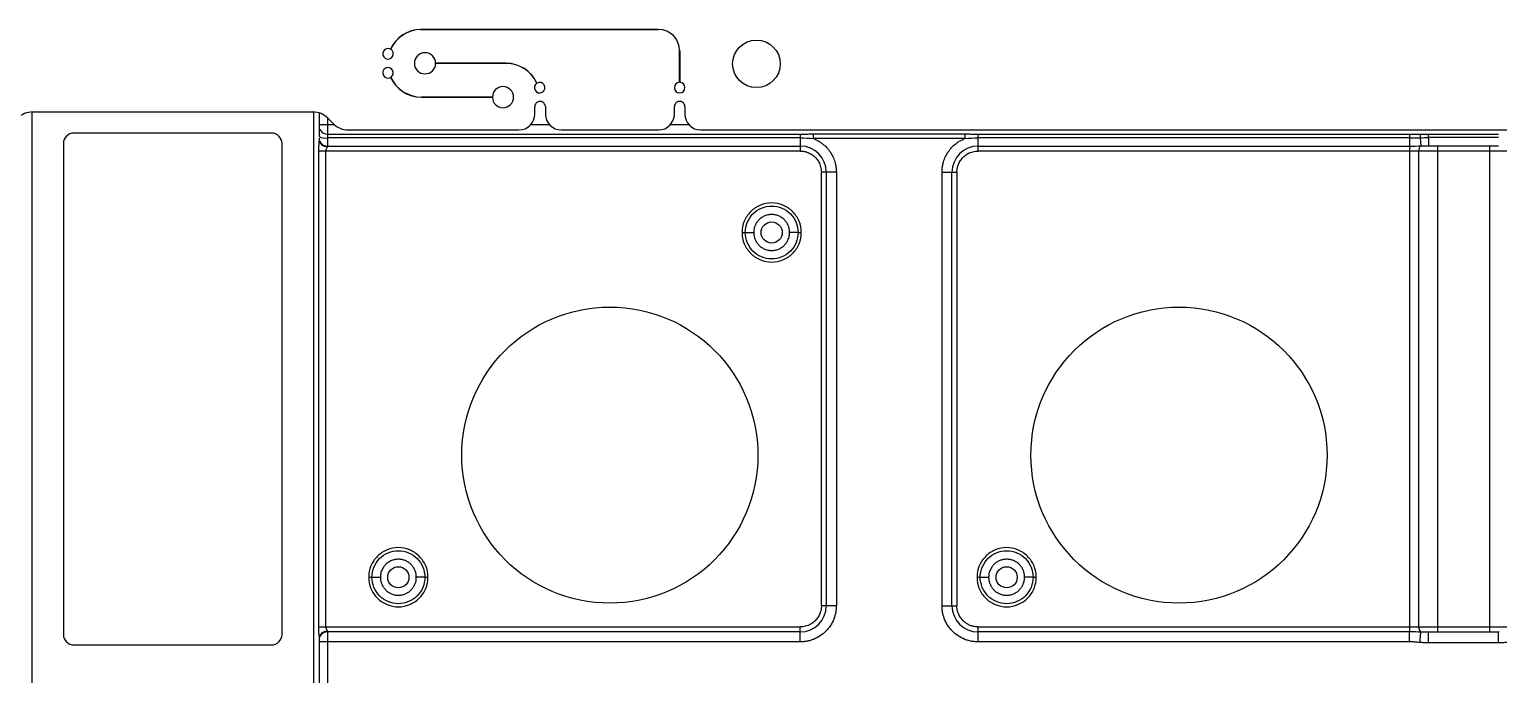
# Model space of a CAD drawing. Header units: millimetres. Extents: x -1 to 1576, y 30 to 633.
# Drawn here: x 791.5 to 930.4, y 181.6 to 242.6 of the extents above; entities that cross this region are included whole.
import ezdxf

# ---------------------------------------------------------------- set-up
doc = ezdxf.new("R2010")
doc.units = ezdxf.units.MM

msp = doc.modelspace()

# ---------------------------------------------------------------- linework, layer by layer
at = {"color": 7, "linetype": 'Continuous', "lineweight": 25}
for p, q in [((828.44, 242.64), (850.95, 242.64)), ((850.95, 242.63), (828.44, 242.63)), ((852.95, 237.63), (852.95, 240.63)), ((852.96, 240.63), (852.96, 237.63)), ((829.87, 239.44), (836.55, 239.44)), ((836.55, 239.43), (829.87, 239.43)), ((828.53, 236.24), (835.25, 236.24)), ((835.25, 236.23), (828.53, 236.23)), ((791.68, 234.83), (791.68, 126.61)), ((791.77, 234.83), (818.27, 234.83)), ((818.35, 126.61), (818.35, 234.83)), ((839.25, 234.63), (839.25, 235.33)), ((840.25, 235.33), (840.25, 234.63)), ((852.45, 234.63), (852.45, 235.33)), ((853.45, 235.33), (853.45, 234.63)), ((818.85, 234.75), (818.85, 233.45)), ((818.85, 233.63), (820.3, 233.63)), ((819.65, 234.28), (819.65, 231.55)), ((819.68, 234.25), (820.21, 233.72)), ((838.87, 233.63), (840.63, 233.63)), ((852.07, 233.63), (853.83, 233.63)), ((814.35, 232.83), (795.68, 232.83)), ((818.85, 232.23), (818.83, 231.97)), ((819.65, 232.74), (864.35, 232.74)), ((864.35, 232.38), (819.65, 232.38)), ((821.62, 233.13), (837.75, 233.13)), ((841.75, 233.13), (850.95, 233.13)), ((854.95, 233.13), (948.39, 233.13)), ((864.35, 232.38), (864.35, 231.13)), ((865.61, 232.75), (879.91, 232.75)), ((879.91, 232.31), (865.61, 232.31)), ((881.17, 232.74), (921.98, 232.74)), ((921.98, 232.38), (881.17, 232.38)), ((881.17, 231.13), (881.17, 232.38)), ((923.77, 232.73), (930.39, 232.73)), ((923.77, 232.4), (923.77, 232.73)), ((930.39, 232.4), (923.77, 232.4)), ((794.68, 231.83), (794.68, 185.43)), ((815.35, 185.43), (815.35, 231.83)), ((818.79, 231.13), (818.79, 186.13)), ((864.35, 231.13), (819.5, 231.13)), ((819.5, 186.13), (819.5, 231.13)), ((819.65, 231.6), (864.35, 231.6)), ((881.17, 231.6), (921.98, 231.6)), ((972.99, 231.13), (881.17, 231.13)), ((921.98, 231.6), (921.98, 185.66)), ((922.86, 186.13), (922.86, 231.13)), ((923.72, 231.63), (923.77, 231.64)), ((923.77, 231.63), (930.39, 231.63)), ((924.6, 231.63), (924.6, 185.63)), ((929.56, 185.63), (929.56, 231.63)), ((867.77, 229.13), (866.35, 229.13)), ((866.35, 188.13), (866.35, 229.13)), ((866.82, 229.13), (866.82, 188.13)), ((867.77, 229.13), (867.77, 188.13)), ((877.76, 188.13), (877.76, 229.13)), ((877.76, 229.13), (879.17, 229.13)), ((878.7, 188.13), (878.7, 229.13)), ((879.17, 229.13), (879.17, 188.13)), ((867.77, 188.13), (866.35, 188.13)), ((877.76, 188.13), (879.17, 188.13)), ((818.85, 184.91), (818.85, 178.34)), ((819.5, 186.13), (864.35, 186.13)), ((819.65, 185.71), (819.65, 177.53)), ((864.35, 185.66), (819.65, 185.66)), ((864.35, 184.72), (864.35, 186.13)), ((881.17, 184.72), (881.17, 186.13)), ((881.17, 186.13), (972.99, 186.13)), ((921.98, 185.66), (881.17, 185.66)), ((930.39, 185.63), (923.77, 185.63)), ((930.44, 185.63), (930.39, 185.63)), ((795.68, 184.43), (814.35, 184.43)), ((864.35, 184.72), (818.85, 184.72)), ((921.98, 184.72), (881.17, 184.72)), ((930.39, 184.63), (923.77, 184.63))]:
    msp.add_line(p, q, dxfattribs=at)
for centre, radius in [((860.21, 239.38), 2.25), ((846.35, 202.38), 14), ((900.17, 202.38), 14)]:
    msp.add_circle(centre, radius, dxfattribs=at)
at = {"color": 141}
for centre in [(861.65, 223.43), (826.35, 190.83), (883.87, 190.83)]:
    msp.add_circle(centre, 1, dxfattribs=at)
at = {"color": 7, "linetype": 'Continuous', "lineweight": 25}
for centre, radius, start, end in [((828.53, 239.43), 3.21, 91.5822, 155.3856), ((828.53, 239.43), 3.2, 91.5847, 155.403), ((850.95, 240.63), 2, 0, 90), ((850.95, 240.63), 2, 360, 90), ((825.37, 240.33), 0.5, 60.3991, 59.2477), ((828.87, 239.43), 1, 0.2862, 359.7133), ((825.37, 238.53), 0.5, 300.73, 299.5792), ((836.55, 236.23), 3.2, 24.6158, 89.9998), ((836.55, 236.23), 3.19, 24.5983, 89.9998), ((828.53, 239.43), 3.2, 204.6089, 269.9998), ((828.53, 239.43), 3.19, 204.5914, 269.9998), ((839.71, 237.13), 0.5, 120.7513, 119.6), ((852.95, 237.13), 0.5, 90.573, 89.427), ((836.25, 236.23), 1, 180.286, 179.7136), ((791.77, 232.83), 2, 90, 135), ((818.27, 232.83), 2, 45, 90), ((839.75, 235.33), 0.5, 359.9998, 180), ((852.95, 235.33), 0.5, 359.9998, 180), ((819.61, 233.5), 0.76, 183.4615, 273.0865), ((821.62, 235.13), 2, 225, 270), ((837.75, 234.63), 1.5, 270, 360), ((841.75, 234.63), 1.5, 180, 270), ((850.95, 234.63), 1.5, 270, 360), ((854.95, 234.63), 1.5, 180, 270), ((795.68, 231.83), 1, 90, 180), ((814.35, 231.83), 1, 360, 90), ((819.46, 233.67), 1.31, 242.3786, 278.5566), ((819.63, 232.38), 0.778, 181.7358, 271.6365), ((864.35, 229.13), 2.47, 0, 90), ((881.17, 229.13), 2.47, 90, 180), ((923.41, 231.21), 0.562, 132.435, 187.8232), ((864.35, 188.13), 2.47, 270, 360), ((881.17, 188.13), 2.47, 180, 270), ((795.68, 185.43), 1, 180, 270), ((814.35, 185.43), 1, 270, 0), ((819.63, 184.88), 0.778, 88.3635, 178.2642), ((923.41, 186.06), 0.562, 172.1767, 227.5651)]:
    msp.add_arc(centre, radius, start, end, dxfattribs=at)
for points, knots in [([(818.87, 232.1), (818.86, 232.08), (818.86, 232.05), (818.85, 232.01), (818.84, 231.98)], [0, 0, 0, 0, 0.4673612, 1, 1, 1, 1]), ([(818.85, 233.28), (818.85, 233.21), (818.85, 233.07), (818.85, 232.81), (818.85, 232.61), (818.85, 232.51)], [0, 0, 0, 0, 0.3209591, 0.660331, 1, 1, 1, 1]), ([(818.85, 232.23), (818.85, 232.05), (818.94, 231.88), (819.24, 231.63), (819.44, 231.55), (819.65, 231.55)], [0, 0, 0, 0, 0.5, 0.5, 1, 1, 1, 1]), ([(864.35, 232.74), (864.44, 232.74), (864.65, 232.74), (864.99, 232.74), (865.31, 232.75), (865.53, 232.75), (865.61, 232.75)], [0, 0, 0, 0, 0.221378, 0.492164, 0.7995, 1, 1, 1, 1]), ([(865.61, 232.31), (865.61, 232.4), (865.61, 232.49), (865.61, 232.64), (865.61, 232.71), (865.61, 232.75)], [0, 0, 0, 0, 0.5, 0.5, 1, 1, 1, 1]), ([(865.61, 232.31), (865.66, 232.29), (865.76, 232.24), (865.91, 232.17), (866.06, 232.09), (866.2, 232.01), (866.34, 231.91), (866.56, 231.74), (866.86, 231.47), (867.19, 231.06), (867.45, 230.61), (867.61, 230.18), (867.71, 229.79), (867.76, 229.46), (867.76, 229.24), (867.77, 229.13)], [0, 0, 0, 0, 0.040883, 0.08158, 0.122187, 0.162802, 0.203521, 0.244441, 0.372171, 0.500035, 0.627766, 0.75563, 0.837187, 0.918385, 1, 1, 1, 1]), ([(877.76, 229.13), (877.76, 229.19), (877.76, 229.3), (877.77, 229.46), (877.79, 229.63), (877.82, 229.79), (877.86, 229.95), (877.93, 230.23), (878.08, 230.61), (878.34, 231.06), (878.66, 231.47), (879, 231.78), (879.32, 232.01), (879.61, 232.18), (879.81, 232.26), (879.91, 232.31)], [0, 0, 0, 0, 0.040883, 0.08158, 0.122187, 0.162802, 0.203521, 0.244441, 0.372171, 0.500035, 0.627766, 0.75563, 0.837187, 0.918385, 1, 1, 1, 1]), ([(879.91, 232.75), (880, 232.75), (880.21, 232.75), (880.54, 232.74), (880.87, 232.74), (881.08, 232.74), (881.17, 232.74)], [0, 0, 0, 0, 0.2005154, 0.5078604, 0.7788483, 1, 1, 1, 1]), ([(879.91, 232.75), (879.91, 232.71), (879.91, 232.64), (879.91, 232.49), (879.91, 232.4), (879.91, 232.31)], [0, 0, 0, 0, 0.5, 0.5, 1, 1, 1, 1]), ([(921.98, 232.74), (922.12, 232.74), (922.46, 232.74), (922.79, 232.74), (922.98, 232.74)], [0, 0, 0, 0, 0.420474, 1, 1, 1, 1]), ([(921.98, 232.38), (921.98, 232.2), (921.98, 232.04), (921.98, 231.77), (921.98, 231.66), (921.98, 231.6)], [0, 0, 0, 0, 0.5, 0.5, 1, 1, 1, 1]), ([(922.97, 232.39), (922.99, 232.2), (923, 232.02), (923.02, 231.75), (923.03, 231.66), (923.03, 231.62)], [0, 0, 0, 0, 0.5, 0.5, 1, 1, 1, 1]), ([(922.98, 232.74), (923.1, 232.74), (923.36, 232.73), (923.62, 232.73), (923.77, 232.73)], [0, 0, 0, 0, 0.452244, 1, 1, 1, 1]), ([(923.77, 232.4), (923.77, 232.18), (923.77, 231.99), (923.77, 231.71), (923.77, 231.63), (923.77, 231.63)], [0, 0, 0, 0, 0.5, 0.5, 1, 1, 1, 1]), ([(818.83, 231.97), (818.83, 231.88), (818.81, 231.62), (818.8, 231.33), (818.79, 231.13)], [0, 0, 0, 0, 0.326958, 1, 1, 1, 1]), ([(819.5, 231.13), (819.36, 231.13), (819.21, 231.13), (818.96, 231.13), (818.86, 231.13), (818.79, 231.13)], [0, 0, 0, 0, 0.5, 0.5, 1, 1, 1, 1]), ([(819.5, 231.13), (819.5, 231.21), (819.53, 231.28), (819.58, 231.39), (819.6, 231.42), (819.64, 231.49), (819.65, 231.53), (819.65, 231.55)], [0, 0, 0, 0, 0.5, 0.5, 0.75, 0.75, 1, 1, 1, 1]), ([(864.35, 231.13), (864.39, 231.13), (864.48, 231.13), (864.61, 231.12), (864.74, 231.1), (864.87, 231.07), (864.99, 231.03), (865.2, 230.95), (865.47, 230.81), (865.77, 230.56), (866.03, 230.25), (866.19, 229.94), (866.29, 229.65), (866.34, 229.39), (866.35, 229.22), (866.35, 229.13)], [0, 0, 0, 0, 0.0419791, 0.0836069, 0.1250628, 0.1665283, 0.2081846, 0.2502107, 0.3750542, 0.5000651, 0.6249085, 0.7499193, 0.8334839, 0.9163598, 1, 1, 1, 1]), ([(879.17, 229.13), (879.17, 229.18), (879.17, 229.26), (879.19, 229.38), (879.2, 229.51), (879.23, 229.63), (879.27, 229.75), (879.34, 229.96), (879.49, 230.24), (879.75, 230.56), (880.06, 230.82), (880.38, 230.98), (880.67, 231.08), (880.92, 231.12), (881.09, 231.13), (881.17, 231.13)], [0, 0, 0, 0, 0.040276, 0.080243, 0.120058, 0.159883, 0.199877, 0.240199, 0.370043, 0.500057, 0.629901, 0.759916, 0.840121, 0.919721, 1, 1, 1, 1]), ([(864.45, 223.43), (864.45, 223.8), (864.38, 224.17), (864.1, 224.84), (863.89, 225.15), (863.37, 225.67), (863.06, 225.88), (862.38, 226.16), (862.02, 226.23), (861.28, 226.23), (860.92, 226.16), (860.24, 225.88), (859.93, 225.67), (859.41, 225.15), (859.2, 224.84), (858.92, 224.17), (858.85, 223.8), (858.85, 223.43)], [0, 0, 0, 0, 0.125, 0.125, 0.25, 0.25, 0.375, 0.375, 0.5, 0.5, 0.625, 0.625, 0.75, 0.75, 0.875, 0.875, 1, 1, 1, 1]), ([(859.15, 223.43), (859.15, 223.76), (859.22, 224.09), (859.47, 224.69), (859.65, 224.97), (860.11, 225.43), (860.39, 225.62), (861, 225.87), (861.32, 225.93), (861.98, 225.93), (862.31, 225.87), (862.91, 225.62), (863.19, 225.43), (863.65, 224.97), (863.84, 224.69), (864.09, 224.09), (864.15, 223.76), (864.15, 223.43)], [0, 0, 0, 0, 0.125, 0.125, 0.25, 0.25, 0.375, 0.375, 0.5, 0.5, 0.625, 0.625, 0.75, 0.75, 0.875, 0.875, 1, 1, 1, 1]), ([(863.35, 223.43), (863.35, 223.48), (863.35, 223.57), (863.33, 223.7), (863.31, 223.83), (863.27, 223.96), (863.2, 224.15), (863.07, 224.38), (862.86, 224.64), (862.6, 224.86), (862.31, 225.01), (861.99, 225.11), (861.65, 225.14), (861.32, 225.11), (861, 225.01), (860.7, 224.86), (860.44, 224.64), (860.23, 224.38), (860.09, 224.12), (860, 223.87), (859.96, 223.66), (859.95, 223.51), (859.95, 223.43)], [0, 0, 0, 0, 0.025179, 0.05013, 0.075011, 0.099978, 0.125186, 0.187587, 0.250092, 0.312501, 0.37501, 0.437474, 0.50004, 0.562505, 0.625066, 0.687464, 0.749971, 0.812374, 0.874873, 0.916678, 0.958145, 1, 1, 1, 1]), ([(858.85, 223.43), (858.93, 223.43), (859.01, 223.43), (859.12, 223.43), (859.15, 223.43), (859.15, 223.43)], [0, 0, 0, 0, 0.5, 0.5, 1, 1, 1, 1]), ([(858.85, 223.43), (858.85, 223.07), (858.92, 222.7), (859.2, 222.02), (859.41, 221.71), (859.93, 221.19), (860.24, 220.99), (860.92, 220.71), (861.28, 220.63), (862.02, 220.63), (862.38, 220.71), (863.06, 220.99), (863.37, 221.19), (863.89, 221.71), (864.1, 222.02), (864.38, 222.7), (864.45, 223.07), (864.45, 223.43)], [0, 0, 0, 0, 0.125, 0.125, 0.25, 0.25, 0.375, 0.375, 0.5, 0.5, 0.625, 0.625, 0.75, 0.75, 0.875, 0.875, 1, 1, 1, 1]), ([(864.15, 223.43), (864.15, 223.11), (864.09, 222.78), (863.84, 222.17), (863.65, 221.9), (863.19, 221.43), (862.91, 221.25), (862.31, 221), (861.98, 220.93), (861.32, 220.93), (861, 221), (860.39, 221.25), (860.11, 221.43), (859.65, 221.9), (859.47, 222.17), (859.22, 222.78), (859.15, 223.11), (859.15, 223.43)], [0, 0, 0, 0, 0.125, 0.125, 0.25, 0.25, 0.375, 0.375, 0.5, 0.5, 0.625, 0.625, 0.75, 0.75, 0.875, 0.875, 1, 1, 1, 1]), ([(859.15, 223.43), (859.15, 223.43), (859.24, 223.43), (859.53, 223.43), (859.74, 223.43), (859.95, 223.43)], [0, 0, 0, 0, 0.5, 0.5, 1, 1, 1, 1]), ([(859.95, 223.43), (859.95, 223.39), (859.95, 223.3), (859.97, 223.17), (860, 223.04), (860.03, 222.91), (860.1, 222.72), (860.23, 222.48), (860.44, 222.22), (860.7, 222.01), (861, 221.85), (861.32, 221.75), (861.65, 221.72), (861.98, 221.75), (862.31, 221.85), (862.6, 222.01), (862.86, 222.22), (863.07, 222.48), (863.21, 222.75), (863.3, 222.99), (863.34, 223.21), (863.35, 223.36), (863.35, 223.43)], [0, 0, 0, 0, 0.025108, 0.050018, 0.074887, 0.09987, 0.125122, 0.187514, 0.250079, 0.312484, 0.374988, 0.437452, 0.500017, 0.562482, 0.625047, 0.687453, 0.749962, 0.812367, 0.874868, 0.916676, 0.958145, 1, 1, 1, 1]), ([(864.15, 223.43), (864.15, 223.43), (864.06, 223.43), (863.77, 223.43), (863.56, 223.43), (863.35, 223.43)], [0, 0, 0, 0, 0.5, 0.5, 1, 1, 1, 1]), ([(864.15, 223.43), (864.15, 223.43), (864.06, 223.43), (863.77, 223.43), (863.56, 223.43), (863.35, 223.43)], [0, 0, 0, 0, 0.5, 0.5, 1, 1, 1, 1]), ([(864.15, 223.43), (864.15, 223.43), (864.18, 223.43), (864.29, 223.43), (864.37, 223.43), (864.45, 223.43)], [0, 0, 0, 0, 0.5, 0.5, 1, 1, 1, 1]), ([(829.15, 190.83), (829.15, 191.2), (829.08, 191.57), (828.8, 192.24), (828.59, 192.55), (828.07, 193.07), (827.76, 193.28), (827.08, 193.56), (826.72, 193.63), (825.98, 193.63), (825.62, 193.56), (824.94, 193.28), (824.63, 193.07), (824.11, 192.55), (823.9, 192.24), (823.62, 191.57), (823.55, 191.2), (823.55, 190.83)], [0, 0, 0, 0, 0.125, 0.125, 0.25, 0.25, 0.375, 0.375, 0.5, 0.5, 0.625, 0.625, 0.75, 0.75, 0.875, 0.875, 1, 1, 1, 1]), ([(823.85, 190.83), (823.85, 191.16), (823.92, 191.49), (824.17, 192.09), (824.35, 192.37), (824.81, 192.83), (825.09, 193.02), (825.7, 193.27), (826.02, 193.33), (826.68, 193.33), (827.01, 193.27), (827.61, 193.02), (827.89, 192.83), (828.35, 192.37), (828.54, 192.09), (828.79, 191.49), (828.85, 191.16), (828.85, 190.83)], [0, 0, 0, 0, 0.125, 0.125, 0.25, 0.25, 0.375, 0.375, 0.5, 0.5, 0.625, 0.625, 0.75, 0.75, 0.875, 0.875, 1, 1, 1, 1]), ([(886.67, 190.83), (886.67, 191.2), (886.6, 191.57), (886.32, 192.24), (886.11, 192.55), (885.59, 193.07), (885.28, 193.28), (884.6, 193.56), (884.24, 193.63), (883.5, 193.63), (883.14, 193.56), (882.46, 193.28), (882.15, 193.07), (881.63, 192.55), (881.42, 192.24), (881.14, 191.57), (881.07, 191.2), (881.07, 190.83)], [0, 0, 0, 0, 0.125, 0.125, 0.25, 0.25, 0.375, 0.375, 0.5, 0.5, 0.625, 0.625, 0.75, 0.75, 0.875, 0.875, 1, 1, 1, 1]), ([(881.37, 190.83), (881.37, 191.16), (881.44, 191.49), (881.69, 192.09), (881.87, 192.37), (882.33, 192.83), (882.61, 193.02), (883.22, 193.27), (883.54, 193.33), (884.2, 193.33), (884.53, 193.27), (885.13, 193.02), (885.41, 192.83), (885.87, 192.37), (886.06, 192.09), (886.31, 191.49), (886.37, 191.16), (886.37, 190.83)], [0, 0, 0, 0, 0.125, 0.125, 0.25, 0.25, 0.375, 0.375, 0.5, 0.5, 0.625, 0.625, 0.75, 0.75, 0.875, 0.875, 1, 1, 1, 1]), ([(828.05, 190.83), (828.05, 190.88), (828.05, 190.97), (828.03, 191.1), (828.01, 191.23), (827.97, 191.36), (827.9, 191.55), (827.77, 191.78), (827.56, 192.04), (827.3, 192.26), (827.01, 192.41), (826.69, 192.51), (826.35, 192.54), (826.02, 192.51), (825.7, 192.41), (825.4, 192.26), (825.14, 192.04), (824.93, 191.78), (824.79, 191.52), (824.7, 191.27), (824.66, 191.06), (824.65, 190.91), (824.65, 190.83)], [0, 0, 0, 0, 0.025179, 0.05013, 0.075011, 0.099978, 0.125186, 0.187587, 0.250092, 0.312501, 0.375011, 0.437474, 0.50004, 0.562505, 0.625066, 0.687464, 0.749971, 0.812374, 0.874873, 0.916678, 0.958145, 1, 1, 1, 1]), ([(885.57, 190.83), (885.57, 190.88), (885.57, 190.97), (885.55, 191.1), (885.53, 191.23), (885.49, 191.36), (885.42, 191.55), (885.29, 191.78), (885.08, 192.04), (884.82, 192.26), (884.53, 192.41), (884.21, 192.51), (883.87, 192.54), (883.54, 192.51), (883.22, 192.41), (882.92, 192.26), (882.66, 192.04), (882.45, 191.78), (882.31, 191.52), (882.22, 191.27), (882.18, 191.06), (882.17, 190.91), (882.17, 190.83)], [0, 0, 0, 0, 0.025179, 0.05013, 0.075011, 0.099978, 0.125186, 0.187587, 0.250092, 0.312501, 0.375011, 0.437474, 0.50004, 0.562505, 0.625066, 0.687464, 0.749971, 0.812374, 0.874873, 0.916678, 0.958145, 1, 1, 1, 1]), ([(823.55, 190.83), (823.63, 190.83), (823.71, 190.83), (823.82, 190.83), (823.85, 190.83), (823.85, 190.83)], [0, 0, 0, 0, 0.5, 0.5, 1, 1, 1, 1]), ([(823.55, 190.83), (823.55, 190.47), (823.62, 190.1), (823.9, 189.42), (824.11, 189.11), (824.63, 188.59), (824.94, 188.39), (825.62, 188.11), (825.98, 188.03), (826.72, 188.03), (827.08, 188.11), (827.76, 188.39), (828.07, 188.59), (828.59, 189.11), (828.8, 189.42), (829.08, 190.1), (829.15, 190.47), (829.15, 190.83)], [0, 0, 0, 0, 0.125, 0.125, 0.25, 0.25, 0.375, 0.375, 0.5, 0.5, 0.625, 0.625, 0.75, 0.75, 0.875, 0.875, 1, 1, 1, 1]), ([(828.85, 190.83), (828.85, 190.51), (828.79, 190.18), (828.54, 189.57), (828.35, 189.3), (827.89, 188.83), (827.61, 188.65), (827.01, 188.4), (826.68, 188.33), (826.02, 188.33), (825.7, 188.4), (825.09, 188.65), (824.81, 188.83), (824.35, 189.3), (824.17, 189.57), (823.92, 190.18), (823.85, 190.51), (823.85, 190.83)], [0, 0, 0, 0, 0.125, 0.125, 0.25, 0.25, 0.375, 0.375, 0.5, 0.5, 0.625, 0.625, 0.75, 0.75, 0.875, 0.875, 1, 1, 1, 1]), ([(823.85, 190.83), (823.85, 190.83), (823.94, 190.83), (824.23, 190.83), (824.44, 190.83), (824.65, 190.83)], [0, 0, 0, 0, 0.5, 0.5, 1, 1, 1, 1]), ([(824.65, 190.83), (824.65, 190.79), (824.65, 190.7), (824.67, 190.57), (824.7, 190.44), (824.73, 190.31), (824.8, 190.12), (824.93, 189.88), (825.14, 189.62), (825.4, 189.41), (825.7, 189.25), (826.02, 189.15), (826.35, 189.12), (826.68, 189.15), (827.01, 189.25), (827.3, 189.41), (827.56, 189.62), (827.77, 189.88), (827.91, 190.15), (828, 190.39), (828.04, 190.61), (828.05, 190.76), (828.05, 190.83)], [0, 0, 0, 0, 0.025108, 0.050018, 0.074887, 0.09987, 0.125122, 0.187514, 0.250079, 0.312484, 0.374988, 0.437452, 0.500017, 0.562482, 0.625047, 0.687453, 0.749962, 0.812367, 0.874868, 0.916676, 0.958145, 1, 1, 1, 1]), ([(828.85, 190.83), (828.85, 190.83), (828.76, 190.83), (828.47, 190.83), (828.26, 190.83), (828.05, 190.83)], [0, 0, 0, 0, 0.5, 0.5, 1, 1, 1, 1]), ([(828.85, 190.83), (828.85, 190.83), (828.76, 190.83), (828.47, 190.83), (828.26, 190.83), (828.05, 190.83)], [0, 0, 0, 0, 0.5, 0.5, 1, 1, 1, 1]), ([(828.85, 190.83), (828.85, 190.83), (828.88, 190.83), (828.99, 190.83), (829.07, 190.83), (829.15, 190.83)], [0, 0, 0, 0, 0.5, 0.5, 1, 1, 1, 1]), ([(881.07, 190.83), (881.07, 190.47), (881.14, 190.1), (881.42, 189.42), (881.63, 189.11), (882.15, 188.59), (882.46, 188.39), (883.14, 188.11), (883.5, 188.03), (884.24, 188.03), (884.6, 188.11), (885.28, 188.39), (885.59, 188.59), (886.11, 189.11), (886.32, 189.42), (886.6, 190.1), (886.67, 190.47), (886.67, 190.83)], [0, 0, 0, 0, 0.125, 0.125, 0.25, 0.25, 0.375, 0.375, 0.5, 0.5, 0.625, 0.625, 0.75, 0.75, 0.875, 0.875, 1, 1, 1, 1]), ([(881.07, 190.83), (881.15, 190.83), (881.23, 190.83), (881.34, 190.83), (881.37, 190.83), (881.37, 190.83)], [0, 0, 0, 0, 0.5, 0.5, 1, 1, 1, 1]), ([(886.37, 190.83), (886.37, 190.51), (886.31, 190.18), (886.06, 189.57), (885.87, 189.3), (885.41, 188.83), (885.13, 188.65), (884.53, 188.4), (884.2, 188.33), (883.54, 188.33), (883.22, 188.4), (882.61, 188.65), (882.33, 188.83), (881.87, 189.3), (881.69, 189.57), (881.44, 190.18), (881.37, 190.51), (881.37, 190.83)], [0, 0, 0, 0, 0.125, 0.125, 0.25, 0.25, 0.375, 0.375, 0.5, 0.5, 0.625, 0.625, 0.75, 0.75, 0.875, 0.875, 1, 1, 1, 1]), ([(881.37, 190.83), (881.37, 190.83), (881.46, 190.83), (881.75, 190.83), (881.96, 190.83), (882.17, 190.83)], [0, 0, 0, 0, 0.5, 0.5, 1, 1, 1, 1]), ([(882.17, 190.83), (882.17, 190.79), (882.17, 190.7), (882.19, 190.57), (882.22, 190.44), (882.25, 190.31), (882.32, 190.12), (882.45, 189.88), (882.66, 189.62), (882.92, 189.41), (883.22, 189.25), (883.54, 189.15), (883.87, 189.12), (884.2, 189.15), (884.53, 189.25), (884.82, 189.41), (885.08, 189.62), (885.29, 189.88), (885.43, 190.15), (885.52, 190.39), (885.56, 190.61), (885.57, 190.76), (885.57, 190.83)], [0, 0, 0, 0, 0.025108, 0.050018, 0.074887, 0.09987, 0.125122, 0.187514, 0.250079, 0.312484, 0.374988, 0.437452, 0.500017, 0.562482, 0.625047, 0.687453, 0.749962, 0.812367, 0.874868, 0.916676, 0.958145, 1, 1, 1, 1]), ([(886.37, 190.83), (886.37, 190.83), (886.28, 190.83), (885.99, 190.83), (885.78, 190.83), (885.57, 190.83)], [0, 0, 0, 0, 0.5, 0.5, 1, 1, 1, 1]), ([(886.37, 190.83), (886.37, 190.83), (886.4, 190.83), (886.51, 190.83), (886.59, 190.83), (886.67, 190.83)], [0, 0, 0, 0, 0.5, 0.5, 1, 1, 1, 1]), ([(867.77, 188.13), (867.76, 188.07), (867.76, 187.95), (867.75, 187.76), (867.72, 187.58), (867.69, 187.4), (867.64, 187.23), (867.59, 187.05), (867.47, 186.72), (867.23, 186.24), (866.78, 185.7), (866.24, 185.26), (865.73, 184.99), (865.3, 184.85), (864.99, 184.77), (864.67, 184.73), (864.46, 184.72), (864.35, 184.72)], [0, 0, 0, 0, 0.0345523, 0.0688579, 0.1030161, 0.1371278, 0.171294, 0.2056155, 0.2401915, 0.3700601, 0.5000288, 0.6298975, 0.7598662, 0.8201516, 0.8799088, 0.9396782, 1, 1, 1, 1]), ([(866.35, 188.13), (866.35, 188.09), (866.35, 188.01), (866.34, 187.88), (866.32, 187.76), (866.29, 187.64), (866.25, 187.52), (866.18, 187.31), (866.04, 187.03), (865.77, 186.71), (865.46, 186.45), (865.14, 186.28), (864.85, 186.19), (864.6, 186.14), (864.44, 186.14), (864.35, 186.13)], [0, 0, 0, 0, 0.0402761, 0.0802426, 0.1200582, 0.159883, 0.1998773, 0.2401994, 0.3700431, 0.5000574, 0.6299012, 0.7599156, 0.8401208, 0.919721, 1, 1, 1, 1]), ([(881.17, 184.72), (881.11, 184.72), (880.99, 184.72), (880.8, 184.74), (880.62, 184.76), (880.44, 184.8), (880.26, 184.84), (880.09, 184.89), (879.75, 185.02), (879.28, 185.26), (878.74, 185.7), (878.3, 186.24), (878.03, 186.76), (877.89, 187.18), (877.81, 187.49), (877.77, 187.81), (877.76, 188.03), (877.76, 188.13)], [0, 0, 0, 0, 0.034552, 0.068858, 0.103016, 0.137128, 0.171294, 0.205615, 0.240191, 0.37006, 0.500029, 0.629897, 0.759866, 0.820152, 0.879909, 0.939678, 1, 1, 1, 1]), ([(881.17, 186.13), (881.13, 186.13), (881.04, 186.14), (880.92, 186.15), (880.8, 186.17), (880.67, 186.19), (880.55, 186.23), (880.35, 186.3), (880.06, 186.45), (879.75, 186.71), (879.49, 187.03), (879.32, 187.35), (879.23, 187.63), (879.18, 187.88), (879.17, 188.05), (879.17, 188.13)], [0, 0, 0, 0, 0.040276, 0.080243, 0.120058, 0.159883, 0.199877, 0.240199, 0.370043, 0.500057, 0.629901, 0.759916, 0.840121, 0.919721, 1, 1, 1, 1]), ([(818.79, 186.13), (818.79, 185.94), (818.8, 185.74), (818.82, 185.47), (818.83, 185.37), (818.85, 185.2), (818.85, 185.11), (818.85, 185.04)], [0, 0, 0, 0, 0.5, 0.5, 0.75, 0.75, 1, 1, 1, 1]), ([(818.79, 186.13), (818.86, 186.13), (818.96, 186.13), (819.21, 186.13), (819.36, 186.13), (819.5, 186.13)], [0, 0, 0, 0, 0.5, 0.5, 1, 1, 1, 1]), ([(819.65, 185.71), (819.44, 185.71), (819.24, 185.64), (818.94, 185.39), (818.85, 185.22), (818.85, 185.04)], [0, 0, 0, 0, 0.5, 0.5, 1, 1, 1, 1]), ([(819.65, 185.71), (819.65, 185.72), (819.65, 185.74), (819.64, 185.77), (819.62, 185.8), (819.6, 185.85), (819.56, 185.91), (819.53, 185.99), (819.51, 186.06), (819.51, 186.11), (819.5, 186.13)], [0, 0, 0, 0, 0.0858139, 0.1810212, 0.2870361, 0.3605501, 0.5477746, 0.7229787, 0.8728278, 1, 1, 1, 1]), ([(921.98, 184.72), (921.98, 184.92), (921.98, 185.13), (921.98, 185.46), (921.98, 185.59), (921.98, 185.66)], [0, 0, 0, 0, 0.5, 0.5, 1, 1, 1, 1]), ([(922.95, 184.66), (922.97, 184.89), (922.99, 185.12), (923.02, 185.48), (923.03, 185.6), (923.03, 185.64)], [0, 0, 0, 0, 0.5, 0.5, 1, 1, 1, 1]), ([(923.77, 184.63), (923.77, 184.76), (923.77, 184.89), (923.77, 185.14), (923.77, 185.25), (923.77, 185.43), (923.77, 185.51), (923.77, 185.61), (923.77, 185.63), (923.77, 185.63)], [0, 0, 0, 0, 0.25, 0.25, 0.5, 0.5, 0.75, 0.75, 1, 1, 1, 1]), ([(930.39, 184.63), (930.39, 184.89), (930.39, 185.16), (930.39, 185.53), (930.39, 185.63), (930.39, 185.63)], [0, 0, 0, 0, 0.5, 0.5, 1, 1, 1, 1]), ([(922.95, 184.66), (922.87, 184.67), (922.7, 184.68), (922.45, 184.7), (922.22, 184.72), (922.06, 184.72), (921.98, 184.72)], [0, 0, 0, 0, 0.2627497, 0.5148513, 0.7674746, 1, 1, 1, 1]), ([(923.77, 184.63), (923.62, 184.63), (923.35, 184.63), (923.07, 184.65), (922.95, 184.66)], [0, 0, 0, 0, 0.556213, 1, 1, 1, 1]), ([(931.21, 184.66), (931.15, 184.65), (931.03, 184.65), (930.84, 184.64), (930.62, 184.63), (930.47, 184.63), (930.39, 184.63)], [0, 0, 0, 0, 0.207871, 0.443757, 0.707773, 1, 1, 1, 1])]:
    msp.add_open_spline(points, degree=3, knots=knots, dxfattribs=at)
for points in [[(864.35, 232.74), (864.35, 232.67), (864.35, 232.53), (864.35, 232.38)], [(864.35, 232.38), (864.77, 232.38), (865.19, 232.36), (865.61, 232.31)], [(879.91, 232.31), (880.33, 232.36), (880.75, 232.38), (881.17, 232.38)], [(881.17, 232.38), (881.17, 232.53), (881.17, 232.67), (881.17, 232.74)], [(921.98, 232.74), (921.98, 232.67), (921.98, 232.53), (921.98, 232.38)], [(921.98, 232.38), (922.31, 232.38), (922.63, 232.39), (922.97, 232.39)], [(922.98, 232.74), (922.98, 232.67), (922.97, 232.54), (922.97, 232.39)], [(922.97, 232.39), (923.24, 232.4), (923.51, 232.4), (923.77, 232.4)], [(921.98, 231.6), (922.35, 231.6), (922.71, 231.61), (923.03, 231.62)], [(923.03, 231.62), (923.27, 231.63), (923.51, 231.63), (923.77, 231.63)], [(923.03, 185.64), (922.71, 185.65), (922.35, 185.66), (921.98, 185.66)], [(923.77, 185.63), (923.51, 185.63), (923.27, 185.63), (923.03, 185.64)]]:
    msp.add_open_spline(points, degree=3, dxfattribs=at)

doc.saveas('drawing.dxf')
